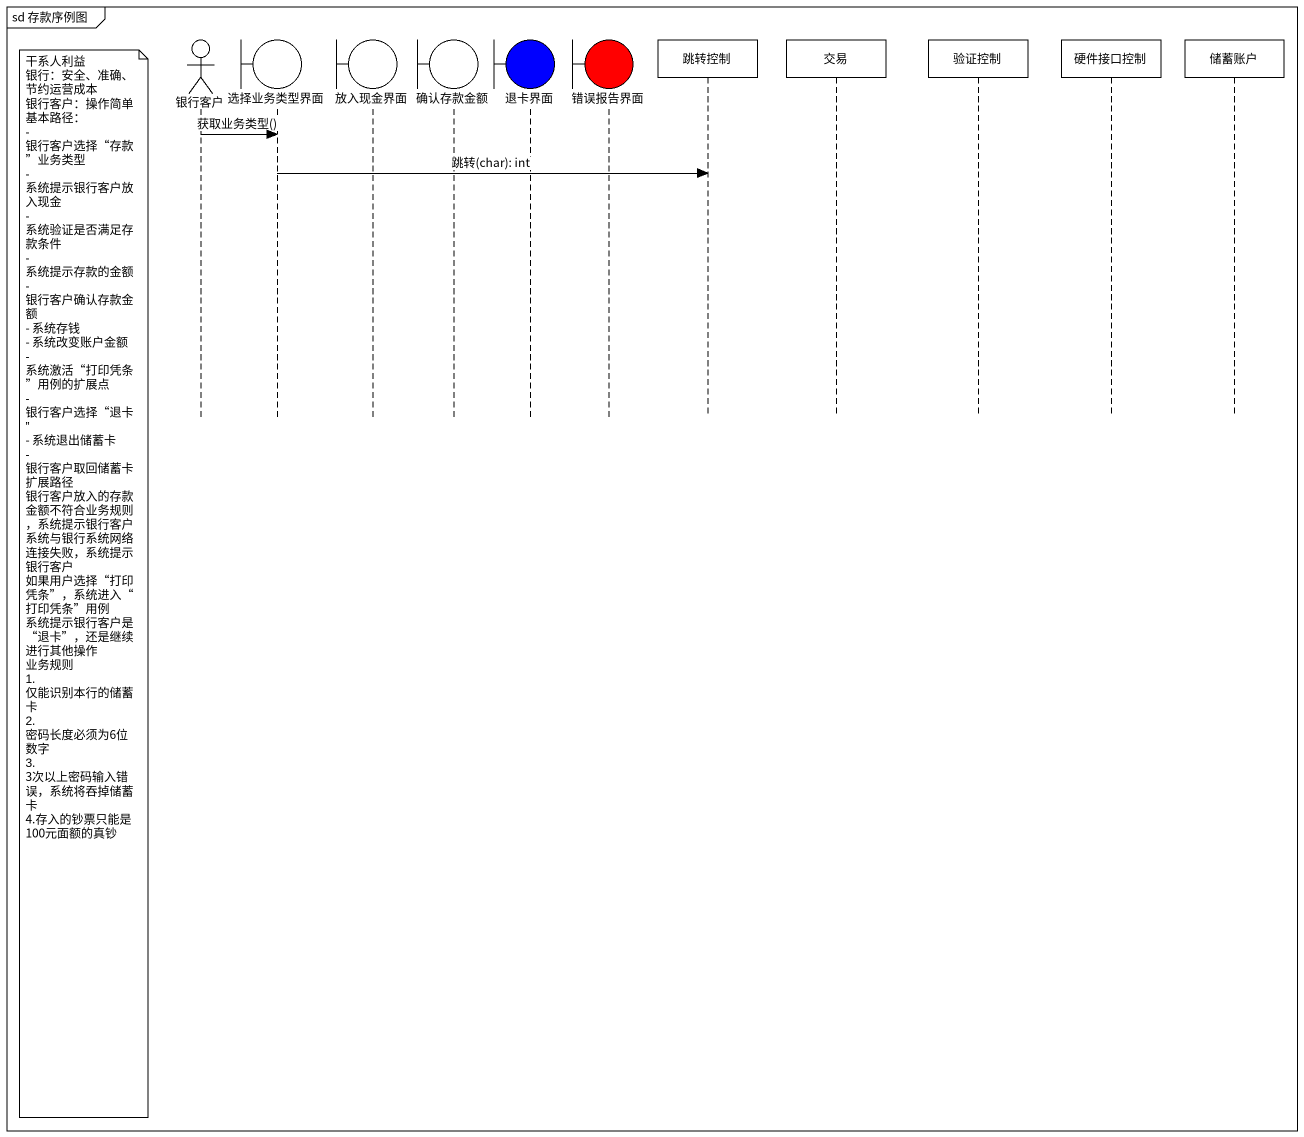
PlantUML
@startuml
mainframe sd 存款序例图
hide footbox
actor 银行客户
boundary 选择业务类型界面
boundary 放入现金界面
boundary 确认存款金额
boundary 退卡界面 #0000FF
boundary 错误报告界面 #FF0000
participant 跳转控制
participant 交易
participant 验证控制
participant 硬件接口控制
participant 储蓄账户

银行客户 -> 选择业务类型界面 : 获取业务类型()
选择业务类型界面 -> 跳转控制 : 跳转(char): int
note left of 银行客户
  干系人利益
  银行：安全、准确、节约运营成本
  银行客户：操作简单
  基本路径：
  - 银行客户选择“存款”业务类型
  - 系统提示银行客户放入现金
  - 系统验证是否满足存款条件
  - 系统提示存款的金额
  - 银行客户确认存款金额
  - 系统存钱
  - 系统改变账户金额
  - 系统激活“打印凭条”用例的扩展点
  - 银行客户选择“退卡”
  - 系统退出储蓄卡
  - 银行客户取回储蓄卡
  扩展路径
  银行客户放入的存款金额不符合业务规则，系统提示银行客户
  系统与银行系统网络连接失败，系统提示银行客户
  如果用户选择“打印凭条”，系统进入“打印凭条”用例
  系统提示银行客户是“退卡”，还是继续进行其他操作
  业务规则
  1. 仅能识别本行的储蓄卡
  2. 密码长度必须为6位数字
  3. 3次以上密码输入错误，系统将吞掉储蓄卡
  4.存入的钞票只能是100元面额的真钞
end note
@enduml
